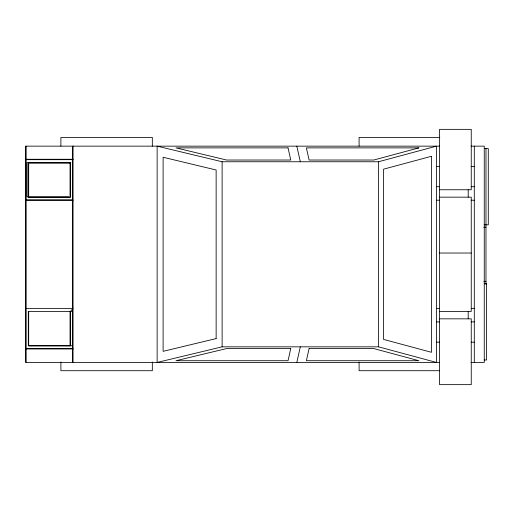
<?xml version="1.0" encoding="UTF-8"?>
<svg xmlns="http://www.w3.org/2000/svg" width="514" height="514" viewBox="0 0 514 514"><rect width="100%" height="100%" fill="white"/><g stroke="black" fill="none" stroke-linecap="round" stroke-linejoin="round"><path stroke-width="0.77" d="M296.816 362.447L300.317 346.834M378.522 161.756L436.489 146.149L436.489 362.447L378.522 346.834L222.119 346.834L157.136 362.447L157.136 146.149L222.119 161.756L378.522 161.756L378.522 346.834M439.836 137.424L359.093 137.424L359.093 146.156M439.643 146.149L25.7 146.149L25.7 362.447L439.643 362.447M471.03 146.149L484.259 146.149L484.259 362.447L471.03 362.447M484.259 148.591L488.3 148.591L488.3 224.817L484.259 224.817M26.079 159.269L73.027 159.269M26.079 159.668L73.027 159.668M68.773 162.54L27.03 162.54L27.03 196.856L68.773 196.856M436.489 166.427L439.643 166.427M471.152 166.427L474.3 166.427M436.489 186.704L439.643 186.704M471.152 186.704L474.3 186.704M439.547 189.756L471.248 189.756L471.248 129.355L439.547 129.355L439.547 384.645L471.248 384.645L471.248 318.834L439.547 318.834M439.547 197.17L471.248 197.17L471.248 311.426L439.547 311.426M26.079 199.933L73.027 199.933M26.079 200.222L73.027 200.222M436.489 200.222L439.643 200.222M471.152 200.222L474.3 200.222M483.802 227.259L485.981 227.259M439.547 253.029L471.248 253.029M483.802 281.331L485.981 281.331M484.259 283.779L486.585 283.779M26.079 308.368L73.027 308.368L70.424 311.426L70.424 345.871L28.681 345.871L28.681 311.426M436.489 308.368L439.643 308.368M471.152 308.368L474.3 308.368M72.641 311.426L28.302 311.426L28.302 345.742L72.641 345.742M436.489 321.892L439.643 321.892M471.152 321.892L474.3 321.892M436.489 342.17L439.643 342.17M471.152 342.17L474.3 342.17M26.079 348.653L73.027 348.653M26.079 348.929L73.027 348.929M484.259 359.999L486.585 359.999L486.552 283.779M439.701 370.71L359.093 370.71L359.093 361.978M296.816 146.149L300.317 161.756M485.981 148.591L485.981 284.229M474.3 146.149L474.3 362.447M468.196 189.756L468.196 197.17M468.196 311.426L468.196 318.834M222.119 161.756L222.119 346.834M152.324 146.156L152.324 137.424L60.896 137.424L60.896 146.156M152.324 361.978L152.324 370.71L60.896 370.71L60.896 361.978M73.027 146.149L73.027 362.447M72.641 146.149L72.641 362.447M70.045 311.426L70.045 345.871M26.079 146.149L26.079 362.447M290.757 348.563L288.033 360.719L175.994 360.719L226.571 348.563L290.757 348.563M309.1 348.563L306.376 360.719L418.878 360.719L373.755 348.563L309.1 348.563M418.878 147.878L373.755 160.027L309.1 160.027L306.376 147.878L418.878 147.878M431.452 156.288L383.56 169.183L383.56 339.407L431.452 352.302L431.452 156.288M216.137 338.597L163.111 351.338L163.111 157.258L216.137 169.993L216.137 338.597M288.033 147.878L175.994 147.878L226.571 160.027L290.757 160.027L288.033 147.878M70.424 162.72L28.681 162.72L28.681 197.17L70.424 197.17L70.424 162.72M70.045 163.092L28.302 163.092L28.302 197.408L70.045 197.408L70.045 163.092"/></g></svg>
